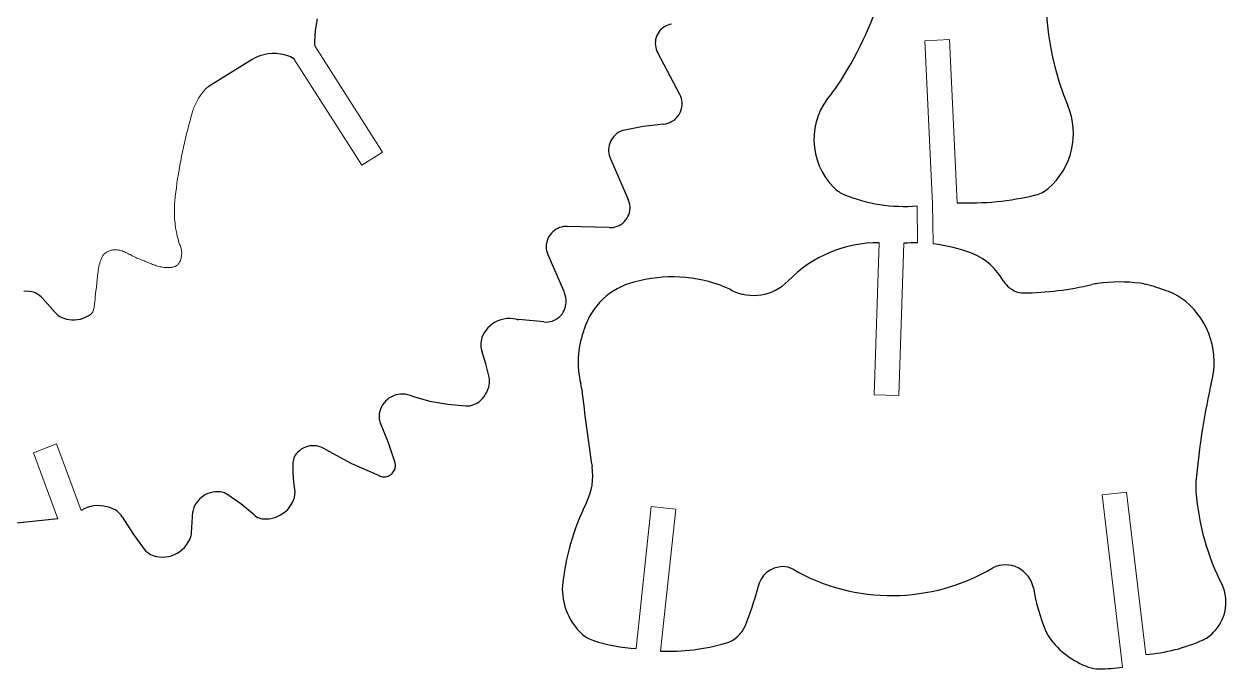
# Model space of a CAD drawing. Extents: x -554 to 10, y 731 to 949.
# Drawn here: x -426.1 to -274.8, y 730.9 to 812 of the extents above; entities that cross this region are included whole.
import ezdxf

# ---------------------------------------------------------------- set-up
doc = ezdxf.new("R2010")
doc.units = 0
doc.header["$MEASUREMENT"] = 0

# ---------------------------------------------------------------- blocks, each defined once
blk = doc.blocks.new('*E0')
at = {"color": 7, "linetype": 'Continuous', "lineweight": 0, "flags": 128}
blk.add_lwpolyline([(-418.017323, 775.299559), (-417.972941, 775.318347), (-417.929213, 775.339487), (-417.886236, 775.362875), (-417.844107, 775.388406), (-417.802922, 775.415977), (-417.762779, 775.445484), (-417.723773, 775.476822), (-417.686002, 775.509887), (-417.649561, 775.544574), (-417.614549, 775.58078), (-417.581061, 775.618401), (-417.549194, 775.657332), (-417.519045, 775.697469), (-417.49071, 775.738708), (-417.464286, 775.780944), (-417.43987, 775.824075), (-417.417559, 775.867994), (-417.397448, 775.912599), (-417.379636, 775.957784), (-417.364218, 776.003447), (-417.330142, 776.121125), (-417.300192, 776.239679), (-417.273998, 776.359032), (-417.251193, 776.479109), (-417.231408, 776.599834), (-417.214276, 776.72113), (-417.199429, 776.842921), (-417.186498, 776.965132), (-417.175116, 777.087687), (-417.164913, 777.21051), (-417.155523, 777.333524), (-417.146577, 777.456655), (-417.137707, 777.579825), (-417.128545, 777.70296), (-417.118724, 777.825982), (-417.107873, 777.948817), (-417.095627, 778.071387), (-417.081616, 778.193618), (-417.065473, 778.315433), (-417.046829, 778.436757), (-417.01355, 778.652529), (-416.984281, 778.869746), (-416.958241, 779.088139), (-416.934651, 779.307441), (-416.912729, 779.527385), (-416.891694, 779.747702), (-416.870768, 779.968126), (-416.849168, 780.188388), (-416.826115, 780.40822), (-416.800828, 780.627356), (-416.772526, 780.845527), (-416.740428, 781.062466), (-416.703756, 781.277905), (-416.661726, 781.491577), (-416.61356, 781.703213), (-416.558477, 781.912547), (-416.495695, 782.11931), (-416.424436, 782.323235), (-416.343917, 782.524054), (-416.253359, 782.721499), (-416.206382, 782.807861), (-416.152162, 782.890523), (-416.091197, 782.969378), (-416.023989, 783.044313), (-415.951037, 783.115221), (-415.872841, 783.181991), (-415.789903, 783.244512), (-415.702722, 783.302676), (-415.611799, 783.356373), (-415.517634, 783.405492), (-415.420726, 783.449924), (-415.321577, 783.489559), (-415.220687, 783.524287), (-415.118556, 783.553999), (-415.015684, 783.578583), (-414.912572, 783.597932), (-414.809719, 783.611934), (-414.707627, 783.620481), (-414.606794, 783.623461), (-414.507723, 783.620766), (-414.352441, 783.606881), (-414.199317, 783.583532), (-414.048163, 783.551522), (-413.898792, 783.511648), (-413.751017, 783.464711), (-413.604649, 783.411511), (-413.459502, 783.352848), (-413.315387, 783.289521), (-413.172118, 783.222331), (-413.029507, 783.152077), (-412.887366, 783.07956), (-412.745508, 783.005578), (-412.603746, 782.930933), (-412.461891, 782.856423), (-412.319757, 782.782849), (-412.177155, 782.711011), (-412.0339, 782.641707), (-411.889802, 782.57574), (-411.744674, 782.513907), (-411.59833, 782.457009), (-411.443939, 782.39884), (-411.289929, 782.338554), (-411.136206, 782.276597), (-410.98268, 782.213414), (-410.829256, 782.14945), (-410.675843, 782.085151), (-410.522347, 782.020961), (-410.368677, 781.957325), (-410.21474, 781.89469), (-410.060444, 781.8335), (-409.905695, 781.774201), (-409.750402, 781.717238), (-409.594471, 781.663055), (-409.437811, 781.612099), (-409.280328, 781.564815), (-409.121931, 781.521647), (-408.962527, 781.483041), (-408.802023, 781.449442), (-408.640326, 781.421296), (-408.477345, 781.399048), (-408.380803, 781.388724), (-408.281412, 781.380173), (-408.179716, 781.373698), (-408.07626, 781.369603), (-407.971588, 781.36819), (-407.866245, 781.369764), (-407.760775, 781.374626), (-407.655723, 781.383082), (-407.551633, 781.395432), (-407.44905, 781.411982), (-407.348519, 781.433034), (-407.250585, 781.458891), (-407.15579, 781.489857), (-407.064681, 781.526234), (-406.977802, 781.568327), (-406.895697, 781.616438), (-406.818912, 781.670871), (-406.747989, 781.731928), (-406.683475, 781.799914), (-406.625913, 781.875131), (-406.56071, 781.977752), (-406.501556, 782.085472), (-406.448479, 782.197761), (-406.401505, 782.314086), (-406.360663, 782.433919), (-406.325978, 782.556727), (-406.297479, 782.68198), (-406.275193, 782.809147), (-406.259146, 782.937698), (-406.249366, 783.067103), (-406.245879, 783.196829), (-406.248714, 783.326347), (-406.257898, 783.455125), (-406.273456, 783.582634), (-406.295418, 783.708342), (-406.323809, 783.831719), (-406.358657, 783.952233), (-406.39999, 784.069355), (-406.447834, 784.182553), (-406.502216, 784.291297)], dxfattribs=at)

msp = doc.modelspace()

# ---------------------------------------------------------------- linework, layer by layer
for p, q in [((-389.192067, 812.667062), (-389.431258, 811.22256)), ((-389.431258, 811.22256), (-389.519934, 809.761076)), ((-346.340854, 810.803538), (-346.449792, 810.575244)), ((-346.208006, 811.006556), (-346.340854, 810.803537)), ((-346.056466, 811.196029), (-346.208006, 811.006556)), ((-345.887603, 811.370243), (-346.056466, 811.196029)), ((-345.702948, 811.527619), (-345.887603, 811.370243)), ((-345.504171, 811.666733), (-345.702948, 811.527619)), ((-345.293073, 811.786326), (-345.504171, 811.666733)), ((-345.071564, 811.885314), (-345.293073, 811.786326)), ((-344.84165, 811.962802), (-345.071564, 811.885314)), ((-344.605412, 812.018088), (-344.84165, 811.962802)), ((-389.519932, 809.761074), (-389.512124, 809.508112)), ((-389.512124, 809.508112), (-389.484271, 809.256566)), ((-346.634536, 809.841782), (-346.64674, 809.589123)), ((-346.64674, 809.589123), (-346.633851, 809.336498)), ((-346.597359, 810.091988), (-346.634536, 809.841782)), ((-346.633851, 809.336498), (-346.595996, 809.086393)), ((-346.535575, 810.33728), (-346.597359, 810.091988)), ((-346.449792, 810.575244), (-346.535575, 810.33728)), ((-396.91858, 807.79584), (-397.387103, 807.545474)), ((-396.427504, 807.998427), (-396.91858, 807.79584)), ((-395.918732, 808.15123), (-396.427504, 807.998427)), ((-395.397298, 808.252737), (-395.918732, 808.15123)), ((-394.868359, 808.301944), (-395.397298, 808.252737)), ((-394.337148, 808.298365), (-394.868359, 808.301944)), ((-393.808921, 808.242035), (-394.337148, 808.298365)), ((-393.288902, 808.133511), (-393.808921, 808.242035)), ((-392.782235, 807.973866), (-393.288902, 808.133511)), ((-392.557667, 807.880732), (-392.782235, 807.973866)), ((-392.34085, 807.770753), (-392.557667, 807.880732)), ((-392.133047, 807.644568), (-392.34085, 807.770753)), ((-346.595996, 809.086393), (-346.533547, 808.841269)), ((-346.533547, 808.841269), (-346.447119, 808.603539)), ((-346.447119, 808.603539), (-346.337563, 808.375541)), ((-343.558803, 803.154412), (-346.337562, 808.375546)), ((-397.387093, 807.54548), (-402.929136, 804.117183)), ((-343.449288, 802.914947), (-343.558808, 803.154415)), ((-343.365047, 802.665461), (-343.449288, 802.914947)), ((-343.306986, 802.408618), (-343.365047, 802.665461)), ((-343.275722, 802.147157), (-343.306986, 802.408618)), ((-343.294631, 801.621552), (-343.271589, 801.883866)), ((-343.271589, 801.883866), (-343.275722, 802.147157)), ((-344.160969, 800.039002), (-343.9701, 800.220409)), ((-343.9701, 800.220409), (-343.798957, 800.420533)), ((-343.798957, 800.420533), (-343.649366, 800.63724)), ((-343.649366, 800.63724), (-343.522921, 800.868219)), ((-343.522921, 800.868219), (-343.42097, 801.111006)), ((-343.42097, 801.111006), (-343.344602, 801.363013)), ((-343.344602, 801.363013), (-343.294631, 801.621552)), ((-348.149298, 799.119756), (-350.676082, 798.628308)), ((-345.594614, 799.435583), (-348.149298, 799.119756)), ((-345.594615, 799.435581), (-345.333871, 799.472355)), ((-345.333871, 799.472355), (-345.078311, 799.535823)), ((-345.078311, 799.535823), (-344.830658, 799.625308)), ((-344.830658, 799.625308), (-344.593554, 799.739856)), ((-344.593554, 799.739856), (-344.369528, 799.878246)), ((-344.369528, 799.878246), (-344.160969, 800.039002)), ((-352.29128, 797.245129), (-352.385437, 797.011497)), ((-352.174531, 797.468332), (-352.29128, 797.245129)), ((-352.036329, 797.678927), (-352.174531, 797.468332)), ((-351.878024, 797.874859), (-352.036329, 797.678927)), ((-351.70116, 798.054216), (-351.878024, 797.874859)), ((-351.507463, 798.215248), (-351.70116, 798.054216)), ((-351.298823, 798.356384), (-351.507463, 798.215248)), ((-351.077277, 798.476245), (-351.298823, 798.356384)), ((-350.775417, 798.605253), (-351.077276, 798.476245)), ((-350.756551, 798.613432), (-350.775417, 798.605254)), ((-350.737023, 798.619872), (-350.756551, 798.613432)), ((-350.716994, 798.62452), (-350.737023, 798.619872)), ((-350.696625, 798.627339), (-350.716994, 798.62452)), ((-350.676086, 798.628306), (-350.696625, 798.627339)), ((-352.502531, 796.522141), (-352.524325, 796.271193)), ((-352.524325, 796.271193), (-352.521254, 796.019319)), ((-352.521254, 796.019319), (-352.493346, 795.768977)), ((-352.456084, 796.769714), (-352.502531, 796.522141)), ((-352.493346, 795.768977), (-352.440876, 795.522611)), ((-352.385437, 797.011497), (-352.456084, 796.769714)), ((-352.440876, 795.522611), (-352.364353, 795.282623)), ((-352.36435, 795.282622), (-350.070261, 789.92323)), ((-349.978256, 789.708617), (-350.070265, 789.923231)), ((-349.906266, 789.486487), (-349.978256, 789.708617)), ((-349.983281, 788.024325), (-349.900916, 788.274584)), ((-349.854897, 789.258702), (-349.906266, 789.486487)), ((-349.900916, 788.274584), (-349.844813, 788.532006)), ((-349.824581, 789.027173), (-349.854897, 789.258702)), ((-349.844813, 788.532006), (-349.815572, 788.793842)), ((-349.815571, 788.793842), (-349.824581, 789.027173)), ((-357.969355, 786.556049), (-358.210945, 786.526254)), ((-357.726043, 786.563287), (-357.969355, 786.556049)), ((-352.46107, 786.397584), (-357.726024, 786.563278)), ((-351.67876, 786.488585), (-351.428881, 786.572095)), ((-351.428881, 786.572095), (-351.188952, 786.680942)), ((-351.188952, 786.680942), (-350.961536, 786.813965)), ((-350.961536, 786.813965), (-350.749059, 786.969744)), ((-350.749059, 786.969744), (-350.55379, 787.146615)), ((-350.55379, 787.146615), (-350.377814, 787.342691)), ((-350.377814, 787.342691), (-350.22301, 787.555878)), ((-350.22301, 787.555878), (-350.091029, 787.783901)), ((-350.091029, 787.783901), (-349.983281, 788.024325)), ((-360.149115, 785.042233), (-360.24429, 784.79925)), ((-360.029604, 785.274216), (-360.149115, 785.042233)), ((-359.88701, 785.49277), (-360.029604, 785.274216)), ((-359.722824, 785.695605), (-359.88701, 785.49277)), ((-359.538768, 785.880598), (-359.722824, 785.695605)), ((-359.336768, 786.04581), (-359.538768, 785.880598)), ((-359.11894, 786.189512), (-359.336768, 786.04581)), ((-358.904692, 786.305057), (-359.118941, 786.189512)), ((-358.680642, 786.400213), (-358.904692, 786.305057)), ((-358.448725, 786.474158), (-358.680642, 786.400213)), ((-358.210945, 786.526254), (-358.448725, 786.474158)), ((-352.461066, 786.397592), (-352.197622, 786.400866)), ((-352.197622, 786.400866), (-351.935922, 786.431305)), ((-351.935922, 786.431305), (-351.67876, 786.488585)), ((-360.357911, 784.290553), (-360.375167, 784.030166)), ((-360.375167, 784.030166), (-360.36572, 783.769379)), ((-360.36572, 783.769379), (-360.329668, 783.510924)), ((-360.314133, 784.547812), (-360.357911, 784.290553)), ((-360.24429, 784.79925), (-360.314133, 784.547812)), ((-360.329668, 783.510924), (-360.26739, 783.257506)), ((-360.26739, 783.257506), (-360.179537, 783.011781)), ((-360.179547, 783.011783), (-358.175078, 778.479605)), ((-425.798123, 778.395443), (-426.130553, 778.3841)), ((-425.466195, 778.373937), (-425.798123, 778.395443)), ((-425.138007, 778.319793), (-425.466195, 778.373937)), ((-424.915978, 778.261215), (-425.138007, 778.319794)), ((-424.700119, 778.182901), (-424.915978, 778.261215)), ((-424.492181, 778.085485), (-424.700119, 778.182901)), ((-424.29385, 777.969757), (-424.492181, 778.085485)), ((-424.106733, 777.836657), (-424.29385, 777.969757)), ((-423.932349, 777.687264), (-424.106733, 777.836657)), ((-423.772112, 777.522788), (-423.932349, 777.687264)), ((-423.772112, 777.522788), (-422.152564, 775.703253)), ((-358.110837, 778.348655), (-358.175072, 778.479609)), ((-358.05677, 778.213187), (-358.110837, 778.348655)), ((-357.965447, 777.91165), (-358.056769, 778.213188)), ((-357.903162, 777.602805), (-357.965447, 777.91165)), ((-357.870474, 777.289442), (-357.903162, 777.602805)), ((-358.237733, 775.74684), (-358.114406, 775.974698)), ((-358.114406, 775.974698), (-358.014838, 776.213895)), ((-358.014838, 776.213895), (-357.940057, 776.461961)), ((-357.940057, 776.461961), (-357.890835, 776.716335)), ((-357.890835, 776.716335), (-357.86768, 776.974391)), ((-357.86768, 776.974391), (-357.870474, 777.289442)), ((-422.152565, 775.703253), (-421.972317, 775.520211)), ((-421.972317, 775.520211), (-421.774567, 775.356234)), ((-421.774567, 775.356234), (-421.561321, 775.212987)), ((-421.561321, 775.212987), (-421.334745, 775.091922)), ((-421.334745, 775.091922), (-421.097137, 774.994269)), ((-421.097136, 774.99427), (-420.757043, 774.89247)), ((-420.757043, 774.89247), (-420.40866, 774.824229)), ((-420.40866, 774.824229), (-420.055293, 774.790194)), ((-420.055293, 774.790194), (-419.70029, 774.790689)), ((-419.70029, 774.790689), (-419.347018, 774.825707)), ((-419.347018, 774.825707), (-418.998827, 774.894917)), ((-418.998827, 774.894917), (-418.659018, 774.997664)), ((-418.659018, 774.997664), (-418.330813, 775.132972)), ((-418.330813, 775.132972), (-418.017323, 775.299559)), ((-366.79597, 774.4946), (-367.127328, 774.286572)), ((-366.44472, 774.666927), (-366.79597, 774.4946)), ((-366.077411, 774.801675), (-366.44472, 774.666927)), ((-365.698049, 774.897373), (-366.077411, 774.801675)), ((-365.310775, 774.952977), (-365.698049, 774.897373)), ((-364.919813, 774.96788), (-365.310775, 774.952977)), ((-364.529429, 774.94192), (-364.919813, 774.96788)), ((-364.143883, 774.87538), (-364.529429, 774.94192)), ((-364.143884, 774.87538), (-363.974642, 774.842947)), ((-363.974642, 774.842947), (-363.803596, 774.822019)), ((-360.655804, 774.534354), (-363.8036, 774.822017)), ((-360.655785, 774.534355), (-360.396937, 774.523097)), ((-360.396937, 774.523097), (-360.138283, 774.538163)), ((-360.138283, 774.538163), (-359.882493, 774.5794)), ((-359.882493, 774.5794), (-359.632208, 774.64638)), ((-359.632208, 774.64638), (-359.390011, 774.738412)), ((-359.390011, 774.738412), (-359.158405, 774.854547)), ((-359.158405, 774.854547), (-358.939778, 774.993585)), ((-358.939778, 774.993585), (-358.73639, 775.154091)), ((-358.73639, 775.154091), (-358.550338, 775.334407)), ((-358.550338, 775.334407), (-358.383546, 775.532672)), ((-358.383546, 775.532672), (-358.237733, 775.74684)), ((-368.185595, 773.148158), (-368.368922, 772.802522)), ((-367.967214, 773.472786), (-368.185595, 773.148158)), ((-367.716162, 773.772863), (-367.967214, 773.472786)), ((-367.435178, 774.045115), (-367.716162, 773.772863)), ((-367.127328, 774.286572), (-367.435178, 774.045115)), ((-368.603076, 771.865687), (-368.604726, 771.622904)), ((-368.604726, 771.622904), (-368.58328, 771.381066)), ((-368.578342, 772.107212), (-368.603076, 771.865687)), ((-368.530751, 772.34529), (-368.578342, 772.107212)), ((-368.460732, 772.577762), (-368.530751, 772.34529)), ((-368.368922, 772.802522), (-368.460732, 772.577762)), ((-368.58328, 771.381066), (-368.53893, 771.142363)), ((-368.53893, 771.142363), (-368.472079, 770.908959)), ((-367.966851, 769.262322), (-368.472079, 770.908961)), ((-367.557493, 767.589271), (-367.966851, 769.262322)), ((-367.516643, 767.337988), (-367.557494, 767.589271)), ((-367.501053, 767.083885), (-367.516643, 767.337988)), ((-367.510878, 766.829494), (-367.501053, 767.083885)), ((-379.000564, 765.420999), (-379.295638, 765.352789)), ((-378.70001, 765.458261), (-379.000564, 765.420999)), ((-378.397213, 765.464173), (-378.70001, 765.458261)), ((-378.095433, 765.438672), (-378.397213, 765.464173)), ((-377.797921, 765.382033), (-378.095433, 765.438672)), ((-377.507882, 765.294866), (-377.797921, 765.382033)), ((-368.193302, 765.156098), (-368.008373, 765.429073)), ((-368.008373, 765.429073), (-367.848079, 765.717204)), ((-367.848079, 765.717204), (-367.713653, 766.018274)), ((-367.713653, 766.018274), (-367.60613, 766.329967)), ((-367.60613, 766.329967), (-367.54602, 766.57735)), ((-367.54602, 766.57735), (-367.510878, 766.829494)), ((-380.95658, 764.109767), (-381.105228, 763.845901)), ((-380.781386, 764.356805), (-380.95658, 764.109767)), ((-380.581532, 764.584357), (-380.781386, 764.356805)), ((-380.359172, 764.789972), (-380.581532, 764.584357)), ((-380.1167, 764.971434), (-380.359172, 764.789972)), ((-379.856728, 765.12679), (-380.1167, 764.971434)), ((-379.582054, 765.254366), (-379.856728, 765.12679)), ((-379.295638, 765.352789), (-379.582054, 765.254366)), ((-377.228437, 765.178109), (-377.507882, 765.294866)), ((-377.228441, 765.178108), (-375.022614, 764.578885)), ((-375.022614, 764.578885), (-372.772672, 764.175773)), ((-372.772672, 764.175773), (-370.496014, 763.971888)), ((-370.496015, 763.971889), (-370.240711, 763.973102)), ((-370.240711, 763.973102), (-369.986808, 763.999839)), ((-369.986808, 763.999839), (-369.736852, 764.051831)), ((-369.736852, 764.051831), (-369.493347, 764.128558)), ((-369.493347, 764.128558), (-369.258735, 764.22925)), ((-369.258735, 764.22925), (-369.035368, 764.352898)), ((-369.035368, 764.352898), (-368.825485, 764.498263)), ((-368.825485, 764.498263), (-368.631191, 764.663886)), ((-368.631191, 764.663887), (-368.401441, 764.90038)), ((-368.401441, 764.90038), (-368.193302, 765.156098)), ((-381.377419, 762.982485), (-381.406972, 762.681076)), ((-381.406971, 762.681075), (-381.406856, 762.50337)), ((-381.406856, 762.50337), (-381.390247, 762.326443)), ((-381.316787, 763.279209), (-381.377419, 762.982485)), ((-381.22573, 763.568051), (-381.316787, 763.279209)), ((-381.105228, 763.845901), (-381.22573, 763.568051)), ((-381.390247, 762.326443), (-381.357287, 762.151821)), ((-381.357287, 762.151821), (-381.308261, 761.981013)), ((-381.308261, 761.981013), (-381.243593, 761.815492)), ((-380.238733, 759.342683), (-381.243595, 761.815491)), ((-379.398929, 756.809057), (-380.238733, 759.342683)), ((-391.830511, 757.924579), (-391.945491, 757.764367)), ((-391.638571, 758.140633), (-391.83051, 757.92458)), ((-391.425128, 758.335468), (-391.638571, 758.140633)), ((-391.192511, 758.506957), (-391.425128, 758.335468)), ((-390.943263, 758.653226), (-391.192511, 758.506957)), ((-390.680109, 758.772677), (-390.943263, 758.653226)), ((-390.405922, 758.864004), (-390.680109, 758.772677)), ((-390.1237, 758.926209), (-390.405922, 758.864004)), ((-389.836526, 758.958614), (-390.1237, 758.926209)), ((-389.547538, 758.960863), (-389.836526, 758.958614)), ((-389.259894, 758.932932), (-389.547538, 758.960863)), ((-388.976738, 758.875126), (-389.259894, 758.932932)), ((-388.701163, 758.788077), (-388.976738, 758.875126)), ((-388.436181, 758.672736), (-388.701163, 758.788077)), ((-388.184688, 758.530364), (-388.436181, 758.672736)), ((-388.184686, 758.530362), (-384.87037, 756.713316)), ((-392.245882, 756.836223), (-392.265305, 755.604015)), ((-392.224884, 757.032303), (-392.245883, 756.836223)), ((-392.183805, 757.225178), (-392.224884, 757.032303)), ((-392.123082, 757.412798), (-392.183805, 757.225178)), ((-392.043362, 757.593167), (-392.123082, 757.412798)), ((-391.945491, 757.764367), (-392.043362, 757.593167)), ((-384.87037, 756.713316), (-381.408876, 755.195288)), ((-379.371987, 756.700495), (-379.398926, 756.809057)), ((-379.354668, 756.589989), (-379.371987, 756.700495)), ((-379.361379, 756.255354), (-379.349343, 756.366559)), ((-379.3471, 756.478391), (-379.354668, 756.589989)), ((-379.349343, 756.366559), (-379.3471, 756.478391)), ((-392.265305, 755.604015), (-392.187792, 754.374094)), ((-381.408876, 755.195288), (-381.272214, 755.135672)), ((-381.272214, 755.135672), (-381.130075, 755.090651)), ((-381.130075, 755.090651), (-380.984012, 755.060716)), ((-380.984012, 755.060716), (-380.835622, 755.046195)), ((-380.835622, 755.046195), (-380.686526, 755.047246)), ((-380.686526, 755.047246), (-380.538356, 755.063858)), ((-380.538356, 755.063858), (-380.392729, 755.095849)), ((-380.392729, 755.095849), (-380.251238, 755.14287)), ((-380.251238, 755.14287), (-380.11543, 755.204406)), ((-380.11543, 755.204406), (-379.986789, 755.279785)), ((-379.986789, 755.279785), (-379.866722, 755.368183)), ((-379.866722, 755.368183), (-379.756539, 755.468634)), ((-379.756539, 755.468634), (-379.657447, 755.58004)), ((-379.657447, 755.58004), (-379.570528, 755.701182)), ((-379.570528, 755.701182), (-379.496731, 755.830738)), ((-379.496731, 755.830738), (-379.436865, 755.96729)), ((-379.436865, 755.96729), (-379.391583, 756.109347)), ((-379.391583, 756.109347), (-379.36138, 756.255355)), ((-392.187792, 754.374094), (-392.013824, 753.154074)), ((-404.229918, 752.004502), (-404.423972, 751.749097)), ((-404.011753, 752.239647), (-404.229918, 752.004502)), ((-403.771581, 752.452265), (-404.011753, 752.239647)), ((-403.511717, 752.640306), (-403.771581, 752.452265)), ((-403.234666, 752.801959), (-403.511717, 752.640306)), ((-402.943098, 752.935664), (-403.234666, 752.801959)), ((-402.639824, 753.040133), (-402.943098, 752.935664)), ((-402.327767, 753.114359), (-402.639824, 753.040133)), ((-402.009936, 753.157627), (-402.327767, 753.114359)), ((-401.689393, 753.169519), (-402.009936, 753.157627)), ((-401.36923, 753.149921), (-401.689393, 753.169519)), ((-401.200704, 753.123614), (-401.369229, 753.149921)), ((-401.035193, 753.082396), (-401.200704, 753.123614)), ((-400.874012, 753.026595), (-401.035193, 753.082396)), ((-400.718444, 752.956655), (-400.874012, 753.026595)), ((-400.569727, 752.873133), (-400.718444, 752.956655)), ((-398.792518, 751.645923), (-400.569728, 752.873135)), ((-392.450312, 751.553489), (-392.267726, 751.884776)), ((-392.267726, 751.884776), (-392.118755, 752.232477)), ((-392.118756, 752.232479), (-392.067976, 752.389886)), ((-392.067976, 752.389886), (-392.030987, 752.551091)), ((-392.030987, 752.551091), (-392.008064, 752.71489)), ((-392.013824, 753.154073), (-392.005, 753.045355)), ((-392.008064, 752.71489), (-391.99938, 752.880057)), ((-391.99938, 752.880057), (-392.005, 753.045356)), ((-418.526358, 751.016885), (-418.903395, 750.818879)), ((-418.131777, 751.1771), (-418.526358, 751.016885)), ((-417.723428, 751.297992), (-418.131777, 751.1771)), ((-417.30522, 751.378402), (-417.723428, 751.297992)), ((-416.881157, 751.417561), (-417.30522, 751.378402)), ((-416.455296, 751.415094), (-416.881157, 751.417561)), ((-416.031715, 751.371025), (-416.455296, 751.415094)), ((-415.614467, 751.285777), (-416.031715, 751.371025)), ((-415.207546, 751.160163), (-415.614467, 751.285777)), ((-414.814847, 750.995388), (-415.207546, 751.160163)), ((-414.593942, 750.876002), (-414.814846, 750.995389)), ((-414.38585, 750.735468), (-414.593942, 750.876002)), ((-414.19259, 750.575147), (-414.38585, 750.735468)), ((-414.016036, 750.396597), (-414.19259, 750.575147)), ((-413.857898, 750.201546), (-414.016036, 750.396597)), ((-404.995211, 748.008807), (-404.824696, 750.673396)), ((-404.806892, 750.840845), (-404.824711, 750.673373)), ((-404.774409, 751.0061), (-404.806892, 750.840845)), ((-404.727513, 751.167857), (-404.774409, 751.0061)), ((-404.666568, 751.32486), (-404.727513, 751.167857)), ((-404.592046, 751.475893), (-404.666568, 751.32486)), ((-404.423972, 751.749097), (-404.592046, 751.475894)), ((-397.141146, 750.253985), (-398.792518, 751.645923)), ((-397.141147, 750.253983), (-396.999593, 750.134764)), ((-394.131195, 750.076871), (-393.794535, 750.249348)), ((-393.794535, 750.249348), (-393.476557, 750.454236)), ((-393.476557, 750.454236), (-393.180373, 750.68953)), ((-393.180373, 750.68953), (-392.908878, 750.952929)), ((-392.908878, 750.952929), (-392.664728, 751.241857)), ((-392.664728, 751.241857), (-392.450312, 751.553489)), ((-421.813517, 749.75059), (-436.207564, 748.266971)), ((-413.719712, 749.991888), (-413.857898, 750.201546)), ((-413.719713, 749.991892), (-412.402699, 747.922433)), ((-396.999593, 750.134764), (-396.847179, 750.029785)), ((-396.847179, 750.029785), (-396.685331, 749.940029)), ((-396.685331, 749.940029), (-396.515566, 749.866338)), ((-396.515566, 749.866338), (-396.339473, 749.809401)), ((-396.339473, 749.809401), (-396.1587, 749.769751)), ((-396.1587, 749.769751), (-395.974942, 749.74776)), ((-395.974942, 749.747758), (-395.596757, 749.739727)), ((-395.596757, 749.739727), (-395.219628, 749.769091)), ((-395.219628, 749.769091), (-394.847243, 749.835562)), ((-394.847243, 749.835562), (-394.483246, 749.938491)), ((-394.483246, 749.938491), (-394.131195, 750.076871)), ((-412.402699, 747.922433), (-410.951022, 745.945107)), ((-405.239748, 747.151772), (-405.093634, 747.516801)), ((-405.093636, 747.516801), (-405.046472, 747.677711)), ((-405.046472, 747.677711), (-405.013584, 747.842134)), ((-405.013584, 747.842134), (-404.995226, 748.008806)), ((-410.951022, 745.945104), (-410.784473, 745.75379)), ((-410.784473, 745.75379), (-410.59974, 745.579969)), ((-406.479784, 745.653422), (-406.172179, 745.89832)), ((-406.172179, 745.89832), (-405.89153, 746.173698)), ((-405.89153, 746.173698), (-405.640844, 746.476604)), ((-405.640844, 746.476604), (-405.422805, 746.803797)), ((-405.422805, 746.803797), (-405.239748, 747.151772)), ((-410.59974, 745.579969), (-410.398652, 745.425362)), ((-410.398652, 745.425362), (-410.183199, 745.291498)), ((-410.183199, 745.291498), (-409.955512, 745.179702)), ((-409.955512, 745.179702), (-409.717845, 745.091081)), ((-409.717845, 745.091081), (-409.472548, 745.02651)), ((-409.472547, 745.02651), (-409.084127, 744.96547)), ((-409.084127, 744.96547), (-408.691478, 744.9449)), ((-408.691478, 744.9449), (-408.298806, 744.965019)), ((-408.298806, 744.965019), (-407.910316, 745.025612)), ((-407.910316, 745.025612), (-407.530168, 745.126031)), ((-407.530168, 745.126031), (-407.162434, 745.265198)), ((-407.162434, 745.265198), (-406.811052, 745.441625)), ((-406.811052, 745.441625), (-406.479784, 745.653422))]:
    msp.add_line(p, q)
at = {"color": 7, "linetype": 'Continuous', "lineweight": 0}
for p, q in [((-380.961169, 795.914198), (-389.484271, 809.256566)), ((-392.133047, 807.644568), (-383.57363, 794.245351)), ((-403.803212, 803.150555), (-403.689265, 803.299678)), ((-403.689265, 803.299678), (-403.571492, 803.44542)), ((-403.571492, 803.44542), (-403.450005, 803.587603)), ((-403.450005, 803.587603), (-403.324914, 803.726049)), ((-403.324914, 803.726049), (-403.196332, 803.86058)), ((-403.196332, 803.86058), (-403.064368, 803.991018)), ((-403.064368, 803.991018), (-402.929134, 804.117184)), ((-404.707767, 801.512567), (-404.6382, 801.685701)), ((-404.6382, 801.685701), (-404.563695, 801.857236)), ((-404.563695, 801.857236), (-404.484363, 802.026993)), ((-404.484363, 802.026993), (-404.400314, 802.194795)), ((-404.400314, 802.194795), (-404.31166, 802.360462)), ((-404.31166, 802.360462), (-404.218512, 802.523817)), ((-404.218512, 802.523817), (-404.120983, 802.684682)), ((-404.120983, 802.684682), (-404.019182, 802.842879)), ((-404.019182, 802.842879), (-403.913221, 802.998229)), ((-403.913221, 802.998229), (-403.803212, 803.150555)), ((-405.197396, 799.877541), (-405.043721, 800.432198)), ((-405.043721, 800.432198), (-404.885721, 800.985347)), ((-404.885721, 800.985347), (-404.831638, 801.162212)), ((-404.831638, 801.162212), (-404.772283, 801.338011)), ((-404.772283, 801.338011), (-404.707767, 801.512567)), ((-405.631451, 798.205084), (-405.491361, 798.763928)), ((-405.491361, 798.763928), (-405.346643, 799.321432)), ((-405.346643, 799.321432), (-405.197396, 799.877541)), ((-405.897338, 797.083603), (-405.76681, 797.644958)), ((-405.76681, 797.644958), (-405.631451, 798.205084)), ((-406.258926, 795.392737), (-406.143498, 795.957437)), ((-406.143498, 795.957437), (-406.022935, 796.521078)), ((-406.022935, 796.521078), (-405.897338, 797.083603)), ((-383.57363, 794.245351), (-380.961169, 795.914198)), ((-406.573399, 793.692841), (-406.473978, 794.260382)), ((-406.473978, 794.260382), (-406.36912, 794.827033)), ((-406.36912, 794.827033), (-406.258926, 795.392737)), ((-406.755527, 792.555308), (-406.667282, 793.124464)), ((-406.667282, 793.124464), (-406.573399, 793.692841)), ((-406.985416, 790.843725), (-406.914695, 791.414882)), ((-406.914695, 791.414882), (-406.838031, 791.985429)), ((-406.838031, 791.985429), (-406.755527, 792.555308)), ((-407.131968, 789.428416), (-407.108631, 789.699802)), ((-407.108631, 789.699802), (-407.050096, 790.272013)), ((-407.050096, 790.272013), (-406.985416, 790.843725)), ((-407.167853, 788.335124), (-407.167462, 788.609258)), ((-407.162557, 788.06074), (-407.167853, 788.335124)), ((-407.167462, 788.609258), (-407.161364, 788.882969)), ((-407.161364, 788.882969), (-407.149539, 789.15608)), ((-407.149539, 789.15608), (-407.131968, 789.428416)), ((-313.625962, 784.477712), (-313.685476, 789.133177)), ((-311.757375, 789.381595), (-311.680617, 784.350522)), ((-407.151592, 787.786282), (-407.162557, 788.06074)), ((-407.134979, 787.511925), (-407.151592, 787.786282)), ((-407.112738, 787.237844), (-407.134979, 787.511925)), ((-407.084888, 786.964215), (-407.112738, 787.237844)), ((-407.051449, 786.691213), (-407.084888, 786.964215)), ((-407.012439, 786.419013), (-407.051449, 786.691213)), ((-406.96788, 786.147789), (-407.012439, 786.419013)), ((-406.917791, 785.877718), (-406.96788, 786.147789)), ((-406.862191, 785.608974), (-406.917791, 785.877718)), ((-406.801099, 785.341733), (-406.862191, 785.608974)), ((-406.734537, 785.076169), (-406.801099, 785.341733)), ((-406.662522, 784.812459), (-406.734537, 785.076169)), ((-406.585075, 784.550776), (-406.662522, 784.812459)), ((-406.502216, 784.291297), (-406.585075, 784.550776)), ((-424.881125, 758.051178), (-421.993545, 759.18046)), ((-421.813517, 749.75059), (-424.881125, 758.051178)), ((-421.993545, 759.18046), (-418.903395, 750.818879))]:
    msp.add_line(p, q, dxfattribs=at)
at = {"color": 7, "linetype": 'Continuous', "lineweight": 0, "flags": 128}
for points in [[(-311.757377, 789.381593), (-312.727464, 809.925579), (-309.630914, 810.071793), (-308.661393, 789.539807)], [(-318.456409, 784.502425), (-319.093737, 765.382578), (-315.995458, 765.279307), (-315.356956, 784.434384)], [(-287.855028, 731.083449), (-290.405338, 752.761086), (-287.326571, 753.12329), (-284.923844, 732.700116)], [(-345.972744, 733.128128), (-344.061948, 750.962223), (-347.144307, 751.292476), (-349.058117, 733.430239)]]:
    msp.add_lwpolyline(points, dxfattribs=at)
for centre, radius, start, end in [((-262.788302, 815.305165), 34.679359, 123.096128, 202.992242), ((-365.959248, 831.75659), 50.406944, -33.030416, -3.490988), ((-318.053553, 797.51842), 8.626682, 137.806498, 225.099556), ((-330.112772, 808.450514), 7.650156, -42.193237, -33.03017), ((-303.147395, 798.259915), 9.131795, -49.252935, 22.531773), ((-321.442885, 794.117266), 3.825074, -134.900689, -112.415017), ((-299.683589, 794.239554), 3.825078, -76.20147, -49.252948), ((-315.274385, 809.072222), 20.002254, -112.414826, -85.443822), ((-307.172389, 824.731665), 35.223343, -92.422807, -76.201388), ((-318.528414, 768.576349), 15.926239, 89.740961, 135.711733), ((-313.981795, 764.094992), 20.385826, 88.999858, 93.867918), ((-313.981795, 764.094992), 20.385826, 69.094542, 83.518563), ((-309.927024, 775.616178), 8.182609, 29.523599, 66.830703), ((-347.27279, 771.094006), 8.686792, 103.703561, 163.369656), ((-344.492931, 762.648067), 17.564808, 67.885462, 105.987208), ((-334.277788, 783.951377), 6.083634, -117.409203, -44.370186), ((-300.587974, 780.90504), 2.550049, -150.476362, -127.154189), ((-300.804605, 817.614799), 39.437042, -89.234571, -76.670089), ((-289.94824, 771.796199), 7.650159, 97.743279, 103.33025), ((-288.21971, 759.083171), 20.480158, 82.722265, 97.742951), ((-286.594421, 771.809809), 7.650159, 74.11329, 82.722238), ((-292.535316, 750.935743), 29.353176, 69.034327, 74.113297), ((-341.480501, 770.06151), 9.562691, 62.590481, 67.885189), ((-299.445033, 782.413291), 4.442437, -127.154353, -117.260988), ((-300.311836, 780.731097), 2.550051, -117.260811, -89.234591), ((-284.769783, 771.201908), 7.650158, 50.841708, 69.034402), ((-286.169618, 769.482995), 9.866958, -16.146519, 50.841678), ((-345.294057, 769.494755), 11.069338, 159.944439, 194.1903), ((-360.483009, 775.039722), 5.100106, -20.055087, -16.629902), ((-360.97011, 765.530888), 5.100105, 6.509366, 14.190733), ((-97.127136, 795.633814), 260.45459, -173.49104, -171.32378), ((-184.90725, 746.269334), 94.052795, 167.687414, 175.03066), ((-270.568231, 764.966129), 6.375129, 163.853206, 167.687127), ((-362.163857, 755.190063), 7.650157, -26.487296, 8.676219), ((-270.985123, 753.753782), 7.650153, 175.030865, 184.544612), ((-328.478655, 738.404529), 29.985556, 153.512641, 174.631012), ((-247.335079, 755.633495), 31.374779, -175.455593, -152.970214), ((-330.569373, 740.532043), 3.21293, 90.389357, 169.430274), ((-330.573874, 741.194907), 2.550051, 60.18441, 90.389426), ((-316.907797, 765.042149), 24.935448, -119.815616, -59.247479), ((-302.594588, 740.363785), 3.605602, 11.181508, 115.688392), ((-355.159076, 740.91202), 3.187566, 174.631381, 180.561191), ((-278.690057, 739.636777), 3.825074, 12.633043, 27.030026), ((-350.589723, 740.95672), 7.757137, -179.439233, -133.32338), ((-369.459518, 750.321974), 36.901852, -22.270725, -14.650802), ((-335.607873, 741.472219), 1.912538, -14.65074, -10.569779), ((-274.778723, 745.071815), 24.607443, -170.624054, -157.287072), ((-280.244973, 739.288292), 5.418562, -52.231365, 12.632822), ((-353.287569, 738.096178), 3.825079, -133.323353, -107.454107), ((-338.850155, 737.786436), 3.825079, -73.893945, -22.270865), ((-293.949431, 737.047434), 3.825078, -157.287263, -143.96685), ((-347.446092, 756.674983), 23.300573, -107.454011, -93.96712), ((-344.898506, 758.733058), 25.627455, -92.402399, -73.893897), ((-288.525956, 740.992659), 10.531708, -143.966659, -110.14415), ((-286.452533, 753.801841), 21.157024, -85.856516, -65.514205), ((-279.269001, 738.02866), 3.825078, -65.514246, -52.231423), ((-290.835623, 734.69629), 3.825083, -110.143856, -88.539879), ((-291.512519, 761.256809), 30.394224, -88.540097, -83.088561)]:
    msp.add_arc(centre, radius, start, end)

# ---------------------------------------------------------------- block references
at = {"color": 7, "linetype": 'Continuous'}
msp.add_blockref('*E0', (0, 0), dxfattribs=at)

doc.saveas('drawing.dxf')
